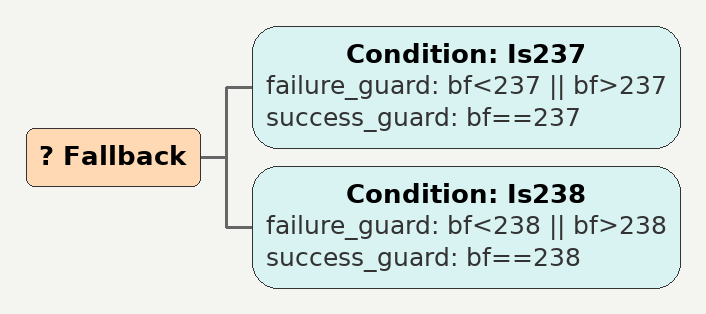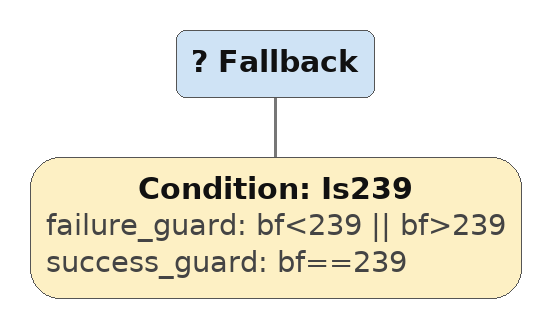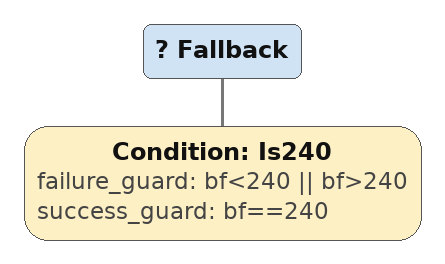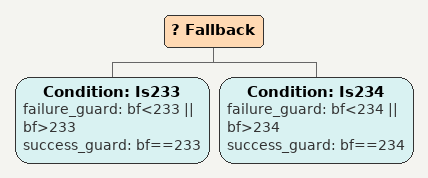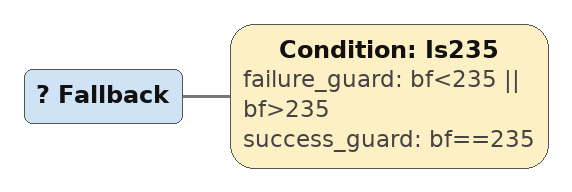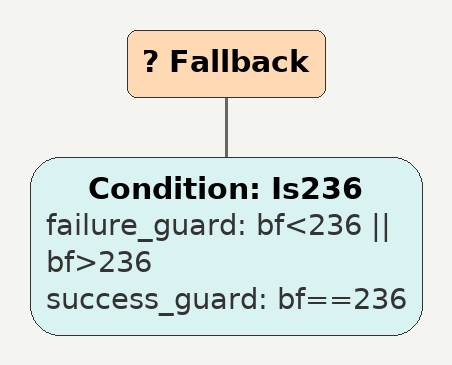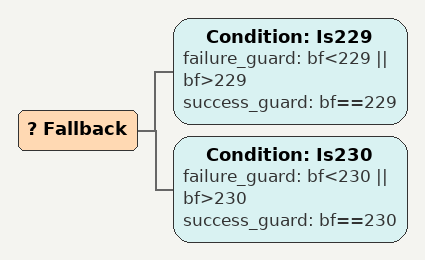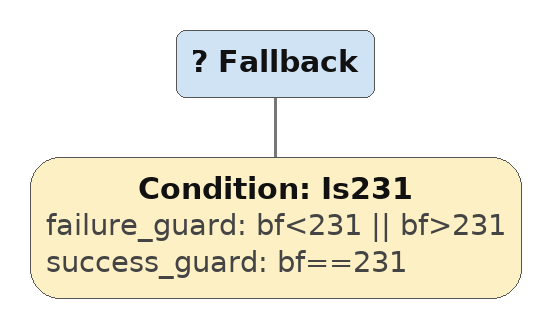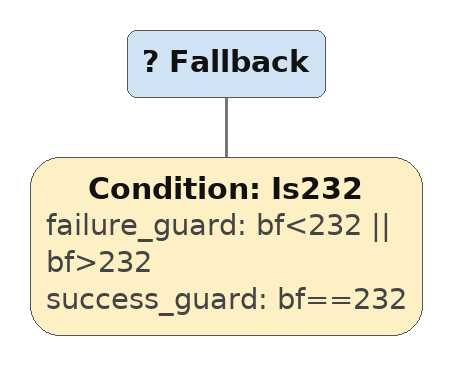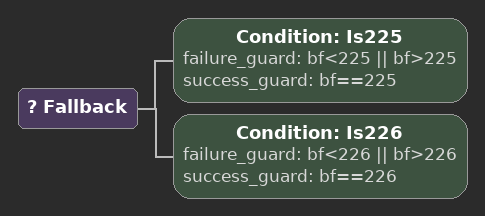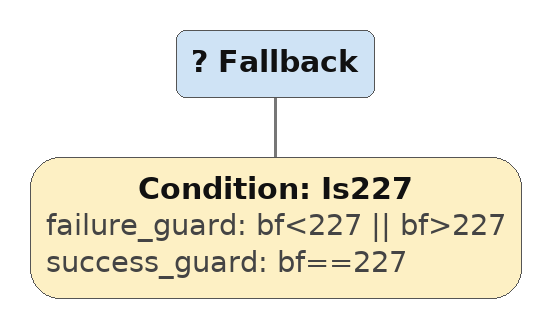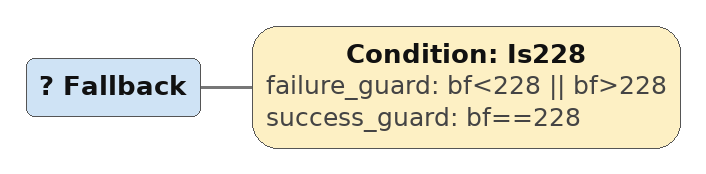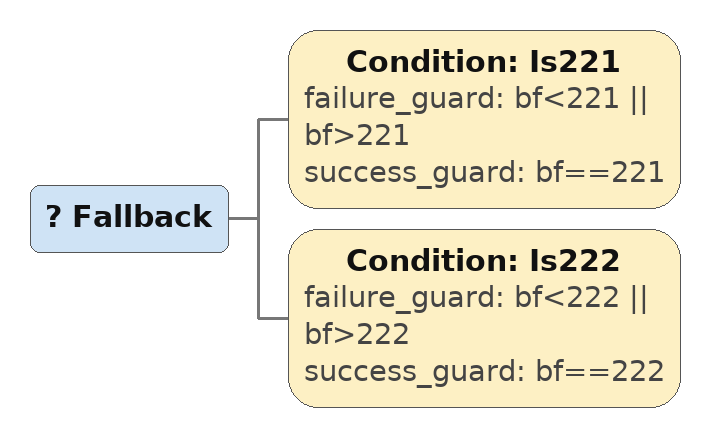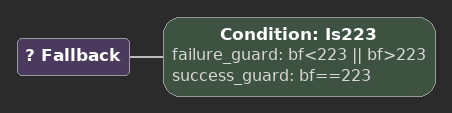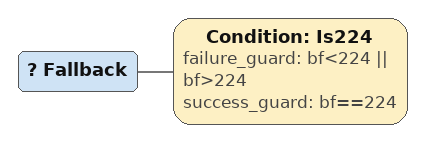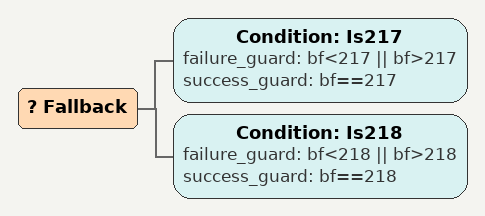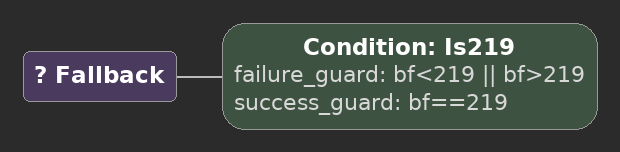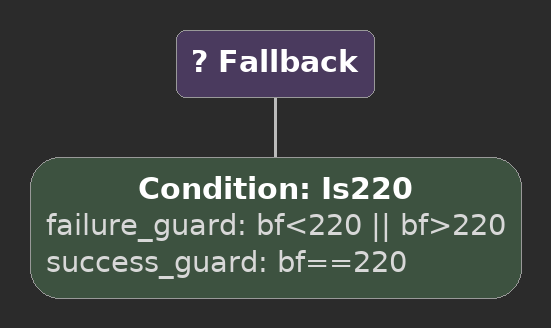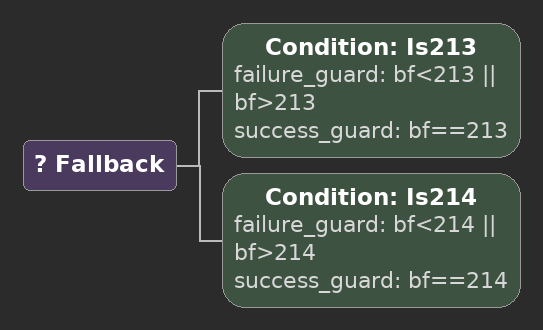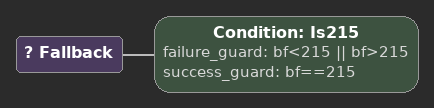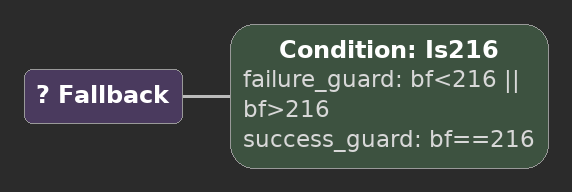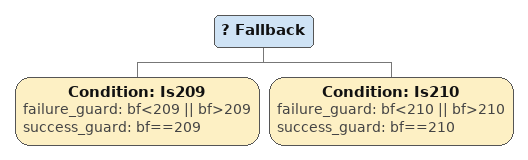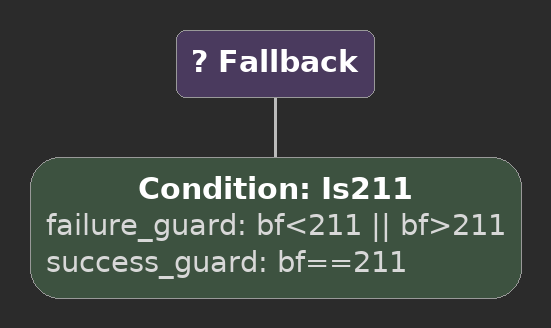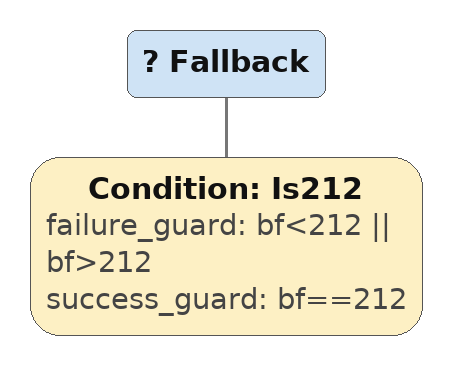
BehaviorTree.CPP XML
<Fallback>
    <Condition ID="Is237" failure_guard="bf&lt;237 || bf>237" success_guard="bf==237"/>
    <Condition ID="Is238" failure_guard="bf&lt;238 || bf>238" success_guard="bf==238"/>
        sequence236
        sequence
        children {
        } end_children
    } end_composite
</Fallback>

<Fallback>
    <Condition ID="Is239" failure_guard="bf&lt;239 || bf>239" success_guard="bf==239"/>
        sequence236
        sequence
        children {
        } end_children
    } end_composite
</Fallback>

<Fallback>
    <Condition ID="Is240" failure_guard="bf&lt;240 || bf>240" success_guard="bf==240"/>
        sequence236
        sequence
        children {
        } end_children
    } end_composite
</Fallback>

<Fallback>
    <Condition ID="Is233" failure_guard="bf&lt;233 || bf>233" success_guard="bf==233"/>
    <Condition ID="Is234" failure_guard="bf&lt;234 || bf>234" success_guard="bf==234"/>
        sequence232
        sequence
        children {
        } end_children
    } end_composite
</Fallback>

<Fallback>
    <Condition ID="Is235" failure_guard="bf&lt;235 || bf>235" success_guard="bf==235"/>
        sequence232
        sequence
        children {
        } end_children
    } end_composite
</Fallback>

<Fallback>
    <Condition ID="Is236" failure_guard="bf&lt;236 || bf>236" success_guard="bf==236"/>
        sequence232
        sequence
        children {
        } end_children
    } end_composite
</Fallback>

<Fallback>
    <Condition ID="Is229" failure_guard="bf&lt;229 || bf>229" success_guard="bf==229"/>
    <Condition ID="Is230" failure_guard="bf&lt;230 || bf>230" success_guard="bf==230"/>
        sequence228
        sequence
        children {
        } end_children
    } end_composite
</Fallback>

<Fallback>
    <Condition ID="Is231" failure_guard="bf&lt;231 || bf>231" success_guard="bf==231"/>
        sequence228
        sequence
        children {
        } end_children
    } end_composite
</Fallback>

<Fallback>
    <Condition ID="Is232" failure_guard="bf&lt;232 || bf>232" success_guard="bf==232"/>
        sequence228
        sequence
        children {
        } end_children
    } end_composite
</Fallback>

<Fallback>
    <Condition ID="Is225" failure_guard="bf&lt;225 || bf>225" success_guard="bf==225"/>
    <Condition ID="Is226" failure_guard="bf&lt;226 || bf>226" success_guard="bf==226"/>
        sequence224
        sequence
        children {
        } end_children
    } end_composite
</Fallback>

<Fallback>
    <Condition ID="Is227" failure_guard="bf&lt;227 || bf>227" success_guard="bf==227"/>
        sequence224
        sequence
        children {
        } end_children
    } end_composite
</Fallback>

<Fallback>
    <Condition ID="Is228" failure_guard="bf&lt;228 || bf>228" success_guard="bf==228"/>
        sequence224
        sequence
        children {
        } end_children
    } end_composite
</Fallback>

<Fallback>
    <Condition ID="Is221" failure_guard="bf&lt;221 || bf>221" success_guard="bf==221"/>
    <Condition ID="Is222" failure_guard="bf&lt;222 || bf>222" success_guard="bf==222"/>
        sequence220
        sequence
        children {
        } end_children
    } end_composite
</Fallback>

<Fallback>
    <Condition ID="Is223" failure_guard="bf&lt;223 || bf>223" success_guard="bf==223"/>
        sequence220
        sequence
        children {
        } end_children
    } end_composite
</Fallback>

<Fallback>
    <Condition ID="Is224" failure_guard="bf&lt;224 || bf>224" success_guard="bf==224"/>
        sequence220
        sequence
        children {
        } end_children
    } end_composite
</Fallback>

<Fallback>
    <Condition ID="Is217" failure_guard="bf&lt;217 || bf>217" success_guard="bf==217"/>
    <Condition ID="Is218" failure_guard="bf&lt;218 || bf>218" success_guard="bf==218"/>
        sequence216
        sequence
        children {
        } end_children
    } end_composite
</Fallback>

<Fallback>
    <Condition ID="Is219" failure_guard="bf&lt;219 || bf>219" success_guard="bf==219"/>
        sequence216
        sequence
        children {
        } end_children
    } end_composite
</Fallback>

<Fallback>
    <Condition ID="Is220" failure_guard="bf&lt;220 || bf>220" success_guard="bf==220"/>
        sequence216
        sequence
        children {
        } end_children
    } end_composite
</Fallback>

<Fallback>
    <Condition ID="Is213" failure_guard="bf&lt;213 || bf>213" success_guard="bf==213"/>
    <Condition ID="Is214" failure_guard="bf&lt;214 || bf>214" success_guard="bf==214"/>
        sequence212
        sequence
        children {
        } end_children
    } end_composite
</Fallback>

<Fallback>
    <Condition ID="Is215" failure_guard="bf&lt;215 || bf>215" success_guard="bf==215"/>
        sequence212
        sequence
        children {
        } end_children
    } end_composite
</Fallback>

<Fallback>
    <Condition ID="Is216" failure_guard="bf&lt;216 || bf>216" success_guard="bf==216"/>
        sequence212
        sequence
        children {
        } end_children
    } end_composite
</Fallback>

<Fallback>
    <Condition ID="Is209" failure_guard="bf&lt;209 || bf>209" success_guard="bf==209"/>
    <Condition ID="Is210" failure_guard="bf&lt;210 || bf>210" success_guard="bf==210"/>
        sequence208
        sequence
        children {
        } end_children
    } end_composite
</Fallback>

<Fallback>
    <Condition ID="Is211" failure_guard="bf&lt;211 || bf>211" success_guard="bf==211"/>
        sequence208
        sequence
        children {
        } end_children
    } end_composite
</Fallback>

<Fallback>
    <Condition ID="Is212" failure_guard="bf&lt;212 || bf>212" success_guard="bf==212"/>
        sequence208
        sequence
        children {
        } end_children
    } end_composite
</Fallback>
